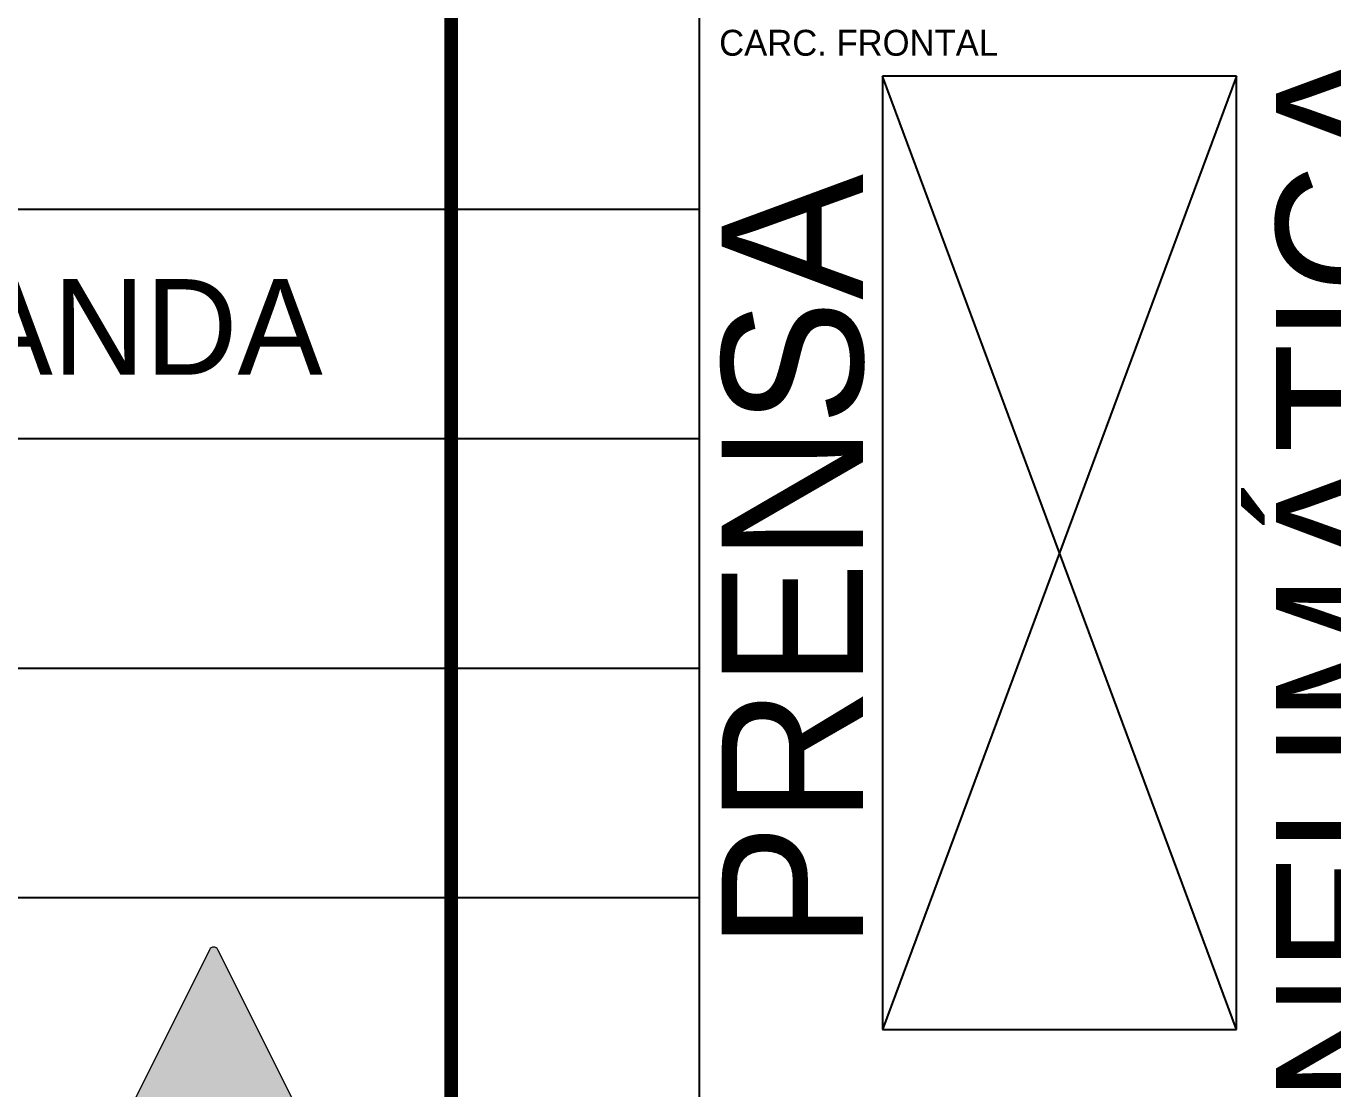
# Model space of a CAD drawing. Header units: metres. Extents: x 151 to 270, y 180 to 223.
# Drawn here: x 169.075 to 171.92, y 204.188 to 206.502 of the extents above; entities that cross this region are included whole.
import ezdxf

# ---------------------------------------------------------------- set-up
doc = ezdxf.new("R2010")
doc.units = ezdxf.units.M
for name, color, linetype in [('1-AREA DE PRODUCCION', 7, 'Continuous'), ('2-SEÑALETICA', 2, 'Continuous'), ('4-DIAGRAMA DE RECORRIDO', 4, 'Continuous')]:
    doc.layers.add(name, color=color, linetype=linetype)

msp = doc.modelspace()

# ---------------------------------------------------------------- hatches: boundary and pattern name
at = {"layer": '2-SEÑALETICA', "linetype": 'ByBlock', "lineweight": 15}
h = msp.add_hatch(color=2, dxfattribs=at)
h.paths.add_polyline_path([(169.8669, 203.7086, 0.557537), (169.8758, 203.7231), (169.492, 204.4907, 0.618034), (169.4741, 204.4907), (169.3205, 204.1835), (169.0903, 203.7231, 0.557537), (169.0992, 203.7086)])
h.paths.add_polyline_path([(169.8773, 203.9701), (169.8773, 204.3142), (170.2119, 204.3142), (170.2119, 203.9701)], flags=9)

# ---------------------------------------------------------------- linework, layer by layer
at = {"layer": '1-AREA DE PRODUCCION', "color": 0}
for p, q in [((170.5401, 206.6037), (170.5401, 204.1037)), ((170.9393, 206.3931), (170.9393, 204.3165)), ((171.7108, 206.3931), (170.9393, 206.3931)), ((171.7108, 204.3165), (171.7108, 206.3931)), ((168.0401, 206.1037), (170.5401, 206.1037)), ((170.5401, 206.1037), (170.5401, 204.6037)), ((168.0401, 205.6037), (170.5401, 205.6037)), ((168.0401, 205.1037), (170.5401, 205.1037)), ((170.5401, 204.6037), (168.0401, 204.6037)), ((170.9393, 204.3165), (171.7108, 204.3165))]:
    msp.add_line(p, q, dxfattribs=at)
at = {"layer": '1-AREA DE PRODUCCION', "color": 0, "linetype": 'ByBlock'}
for p, q in [((171.7108, 204.3165), (170.9393, 206.3931)), ((171.7108, 206.3931), (170.9393, 204.3165))]:
    msp.add_line(p, q, dxfattribs=at)
at = {"layer": '2-SEÑALETICA', "color": 0, "linetype": 'ByBlock', "lineweight": 15}
for p, q in [((169.4741, 204.4907), (169.0903, 203.7231)), ((169.492, 204.4907), (169.8758, 203.7231))]:
    msp.add_line(p, q, dxfattribs=at)
msp.add_lwpolyline([(169.8758, 203.7231), (169.492, 204.4907, 0.618034), (169.4741, 204.4907), (169.0903, 203.7231, 0.557537), (169.0992, 203.7086), (169.8669, 203.7086, 0.557537)], format="xyb", close=True, dxfattribs=at)
at = {"layer": '4-DIAGRAMA DE RECORRIDO', "color": 7, "const_width": 0.03}
msp.add_lwpolyline([(172.25, 218), (170, 218), (170, 202.9), (168.8, 202.9), (168.8, 199.8), (172.55, 199.8), (172.55, 202.9), (177.4, 202.9), (177.4, 199.8), (181.5, 199.8), (181.5, 202.9), (185.3, 202.9), (185.3, 204.2), (196.3, 204.2)], dxfattribs=at)

# ---------------------------------------------------------------- texts
at = {"layer": '1-AREA DE PRODUCCION', "color": 0}
msp.add_text('CARC. FRONTAL', height=0.056372, dxfattribs=at).set_placement((170.5839, 206.4378))
for s, height, rotation, p in [('NEUMÁTICA', 0.2929, 90, (172.0898, 204.1576)), ('PRENSA ', 0.30727, 90, (170.8968, 204.4905)), ('BANDA ', 0.20822, 360, (168.7613, 205.7431))]:
    msp.add_text(s, height=height, rotation=rotation, dxfattribs=at).set_placement(p)

doc.saveas('drawing.dxf')
